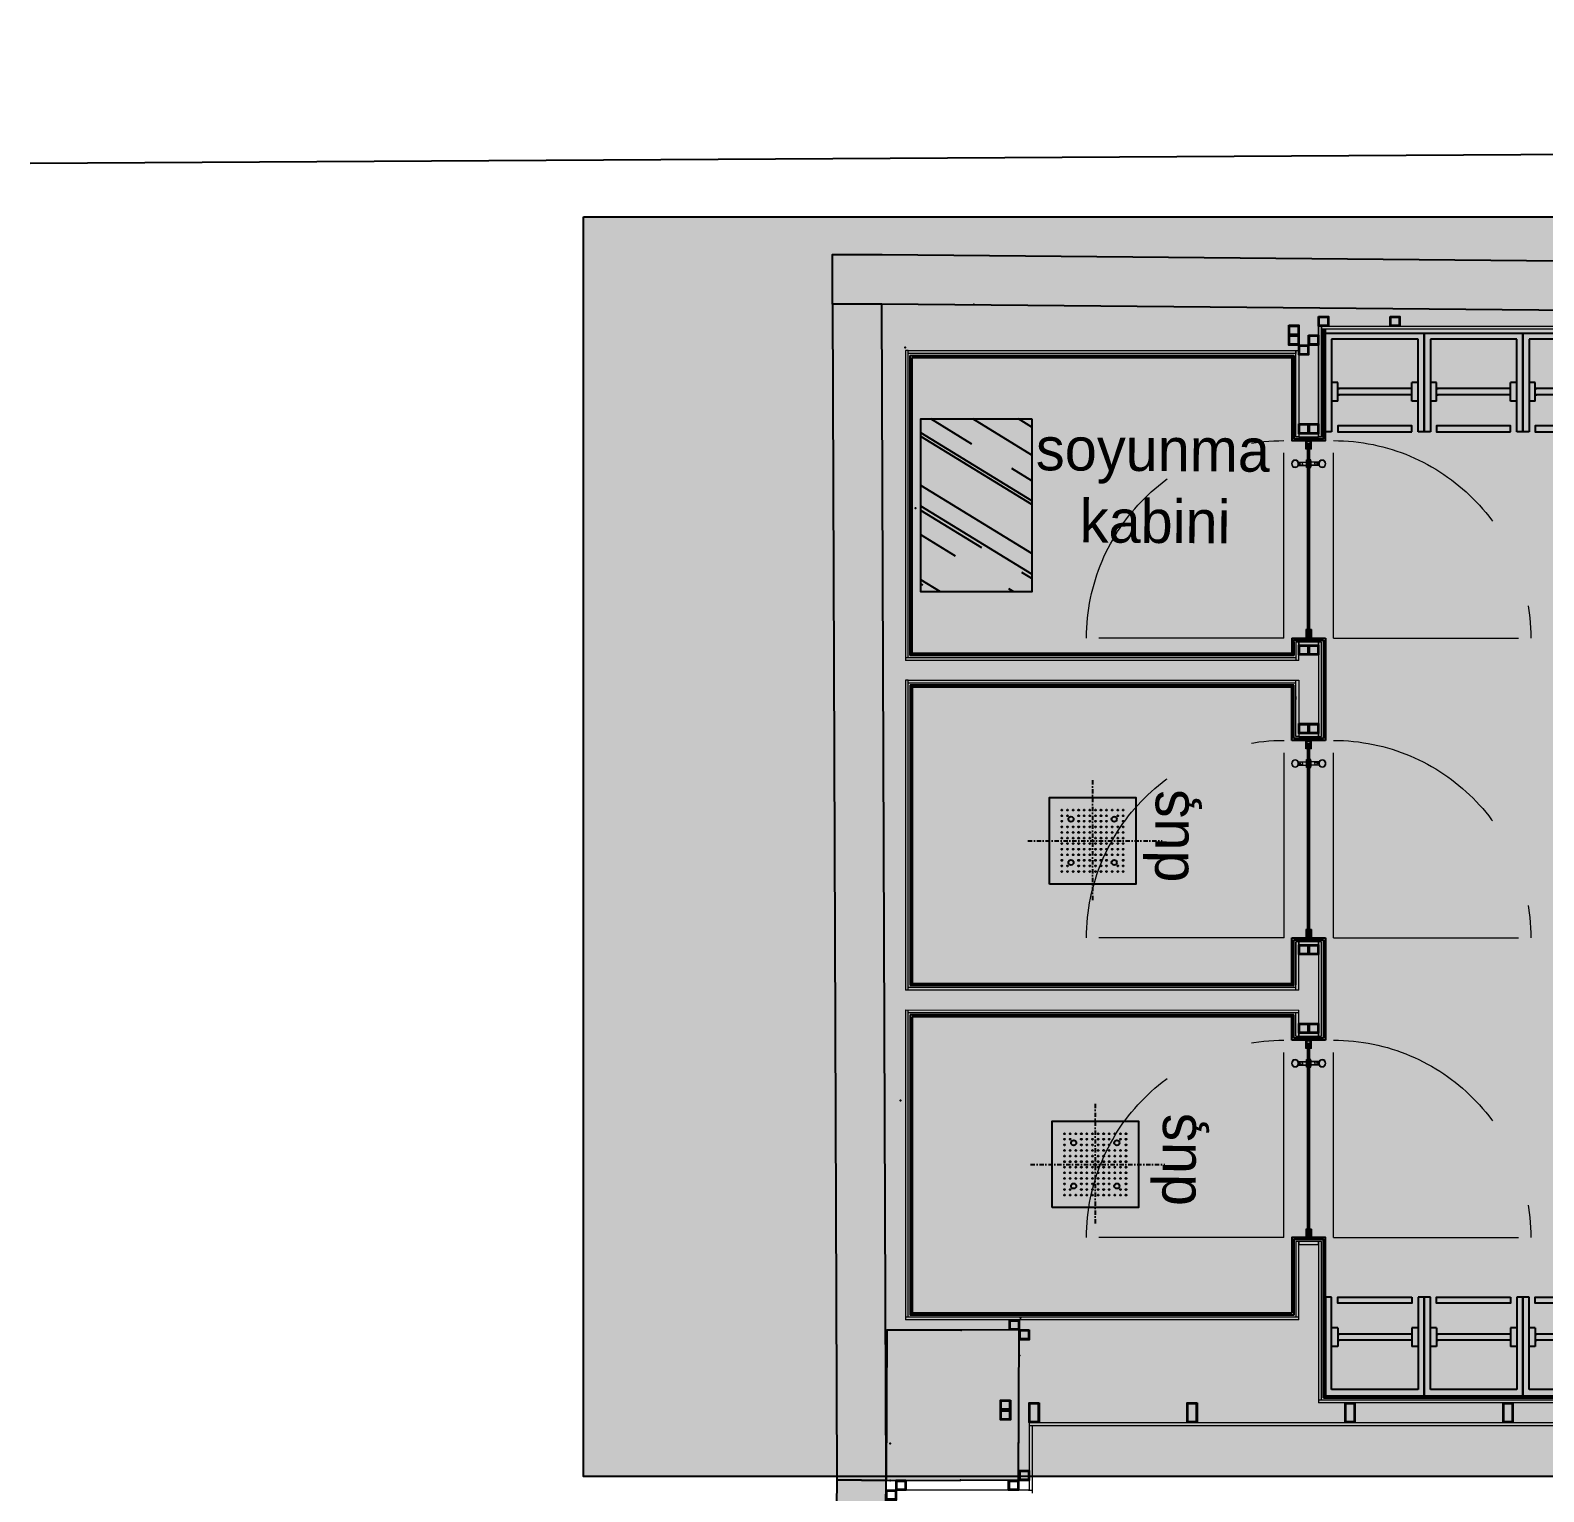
# Model space of a CAD drawing. Header units: millimetres. Extents: x 17474 to 44983, y -1049 to 14585.
# Drawn here: x 17474 to 18087, y 2191 to 2783 of the extents above; entities that cross this region are included whole.
import ezdxf

# ---------------------------------------------------------------- set-up
doc = ezdxf.new("R2010")
doc.units = ezdxf.units.MM
doc.linetypes.add('DASHED2', pattern=[0.375, 0.25, -0.125])
doc.linetypes.add('STRICHPUNKT', pattern=[1, 0.5, -0.25, 0, -0.25])
for name, color, linetype in [('DUVARIC', 254, 'Continuous'), ('INT-FF&E-FRN', 65, 'Continuous'), ('INT-HATCH-1', 254, 'Continuous'), ('INT-HATCH-5', 250, 'Continuous'), ('INT-PROFİL', 160, 'Continuous'), ('INT-VİTRİFİYE', 133, 'Continuous'), ('KOLON', 2, 'Continuous'), ('NOKTA', 7, 'Continuous'), ('TEFRIS-HAREKETLI_OGE', 54, 'Continuous'), ('TXT-YOO', 7, 'Continuous'), ('WALL CERAMIC-YOO', 30, 'Continuous')]:
    doc.layers.add(name, color=color, linetype=linetype)
for name, color, linetype, lineweight in [('INT--DASH', 251, 'Continuous', 13), ('INT-AQUAPANEL', 255, 'Continuous', 13), ('INT-DR-GLS', 4, 'Continuous', 0), ('INT-DR-HNDL', 252, 'Continuous', 9)]:
    doc.layers.add(name, color=color, linetype=linetype, lineweight=lineweight)
doc.layers.add('INT-ELE-1', color=7, linetype='Continuous', true_color=0x8f8f8f)
doc.styles.add('MEKAN', font='stylu.ttf', dxfattribs={"height": 13})
pattern_1 = [(44.669988, (-17068.903, -6479.164), (-3.5151114, 3.5558391), []), (44.669988, (-17065.373, -6479.1844), (-3.5151114, 3.5558391), [2.4, -1])]

# ---------------------------------------------------------------- blocks, each defined once
blk = doc.blocks.new('WEQEQWEQWE')
at = {"layer": 'TEFRIS-HAREKETLI_OGE'}
for p, q in [((40, 40), (0, 40)), ((0, 40), (0, 0)), ((2.5, 37.5), (40, 37.5)), ((2.5, 2.5, 0), (2.5, 37.5)), ((20, 35), (20, 37.5)), ((27.5, 35), (27.5, 37.5)), ((40, 37.5), (40, 40)), ((27.5, 35), (20, 35)), ((22.5, 35), (22.5, 34.37)), ((22.5, 25.62), (22.5, 35)), ((22.5, 29.68, 0), (22.5, 35, 0)), ((25, 35), (25, 34.37)), ((25, 26.04), (25, 35)), ((25, 29.68, 0), (25, 35, 0)), ((22.5, 22.79, 0), (22.5, 27.68, 0)), ((25, 22.65, 0), (25, 27.68, 0)), ((22.5, 5, 0), (22.5, 23.41, 0)), ((25, 5, 0), (25, 22.81, 0)), ((0, 0, 0), (40, 0, 0)), ((40, 2.5, 0), (2.5, 2.5, 0)), ((27.5, 5, 0), (20, 5, 0)), ((20, 2.5, 0), (20, 5, 0)), ((27.5, 2.5, 0), (27.5, 5, 0)), ((40, 0, 0), (40, 2.5, 0))]:
    blk.add_line(p, q, dxfattribs=at)
blk.add_lwpolyline([(40, 5), (37.5, 5), (37.5, 35), (40, 35)], close=True, dxfattribs=at)
blk = doc.blocks.new('tepe duşu gessi')
at = {"layer": 'INT-VİTRİFİYE', "color": 8, "linetype": 'STRICHPUNKT', "ltscale": 5}
for p, q in [((-7982.79, -15200.44), (-7982.79, -15278.08)), ((-7947.7, -15237.89), (-8018.05, -15237.89))]:
    blk.add_line(p, q, dxfattribs=at)
at = {"layer": 'INT-VİTRİFİYE'}
blk.add_lwpolyline([(-8007.79, -15212.89), (-7957.79, -15212.89), (-7957.79, -15262.89), (-8007.79, -15262.89)], close=True, dxfattribs=at)
for centre, radius in [((-8000.56, -15220.12), 0.3), ((-8000.56, -15223.36), 0.3), ((-7997.33, -15220.12), 0.3), ((-7997.33, -15223.36), 0.3), ((-7994.1, -15220.12), 0.3), ((-7990.87, -15220.12), 0.3), ((-7990.87, -15223.36), 0.3), ((-7987.64, -15220.12), 0.3), ((-7987.64, -15223.36), 0.3), ((-7984.41, -15220.12), 0.3), ((-7984.41, -15223.36), 0.3), ((-7981.18, -15220.12), 0.3), ((-7981.18, -15223.36), 0.3), ((-7977.95, -15220.12), 0.3), ((-7977.95, -15223.36), 0.3), ((-7974.71, -15220.12), 0.3), ((-7974.71, -15223.36), 0.3), ((-7971.48, -15220.12), 0.3), ((-7968.25, -15220.12), 0.3), ((-7968.25, -15223.36), 0.3), ((-7965.02, -15220.12), 0.3), ((-7965.02, -15223.36), 0.3), ((-8000.56, -15226.59), 0.3), ((-8000.56, -15229.82), 0.3), ((-7997.33, -15229.82), 0.3), ((-7995.29, -15225.39), 1.5), ((-7994.1, -15229.82), 0.3), ((-7990.87, -15226.59), 0.3), ((-7990.87, -15229.82), 0.3), ((-7987.64, -15226.59), 0.3), ((-7987.64, -15229.82), 0.3), ((-7984.41, -15226.59), 0.3), ((-7984.41, -15229.82), 0.3), ((-7981.18, -15226.59), 0.3), ((-7981.18, -15229.82), 0.3), ((-7977.95, -15226.59), 0.3), ((-7977.95, -15229.82), 0.3), ((-7974.71, -15226.59), 0.3), ((-7974.71, -15229.82), 0.3), ((-7970.29, -15225.39), 1.5), ((-7971.48, -15229.82), 0.3), ((-7968.25, -15229.82), 0.3), ((-7965.02, -15226.59), 0.3), ((-7965.02, -15229.82), 0.3), ((-8000.56, -15233.05), 0.3), ((-8000.56, -15236.28), 0.3), ((-8000.56, -15239.51), 0.3), ((-7997.33, -15233.05), 0.3), ((-7997.33, -15236.28), 0.3), ((-7997.33, -15239.51), 0.3), ((-7994.1, -15233.05), 0.3), ((-7994.1, -15236.28), 0.3), ((-7994.1, -15239.51), 0.3), ((-7990.87, -15233.05), 0.3), ((-7990.87, -15236.28), 0.3), ((-7990.87, -15239.51), 0.3), ((-7987.64, -15233.05), 0.3), ((-7987.64, -15236.28), 0.3), ((-7987.64, -15239.51), 0.3), ((-7984.41, -15233.05), 0.3), ((-7984.41, -15236.28), 0.3), ((-7984.41, -15239.51), 0.3), ((-7981.18, -15233.05), 0.3), ((-7981.18, -15236.28), 0.3), ((-7981.18, -15239.51), 0.3), ((-7977.95, -15233.05), 0.3), ((-7977.95, -15236.28), 0.3), ((-7977.95, -15239.51), 0.3), ((-7974.71, -15233.05), 0.3), ((-7974.71, -15236.28), 0.3), ((-7974.71, -15239.51), 0.3), ((-7971.48, -15233.05), 0.3), ((-7971.48, -15236.28), 0.3), ((-7971.48, -15239.51), 0.3), ((-7968.25, -15233.05), 0.3), ((-7968.25, -15236.28), 0.3), ((-7968.25, -15239.51), 0.3), ((-7965.02, -15233.05), 0.3), ((-7965.02, -15236.28), 0.3), ((-7965.02, -15239.51), 0.3), ((-8000.56, -15242.74), 0.3), ((-8000.56, -15245.97), 0.3), ((-8000.56, -15249.2), 0.3), ((-7997.33, -15242.74), 0.3), ((-7997.33, -15245.97), 0.3), ((-7995.29, -15250.39), 1.5), ((-7994.1, -15242.74), 0.3), ((-7994.1, -15245.97), 0.3), ((-7990.87, -15242.74), 0.3), ((-7990.87, -15245.97), 0.3), ((-7990.87, -15249.2), 0.3), ((-7987.64, -15242.74), 0.3), ((-7987.64, -15245.97), 0.3), ((-7987.64, -15249.2), 0.3), ((-7984.41, -15242.74), 0.3), ((-7984.41, -15245.97), 0.3), ((-7984.41, -15249.2), 0.3), ((-7981.18, -15242.74), 0.3), ((-7981.18, -15245.97), 0.3), ((-7981.18, -15249.2), 0.3), ((-7977.95, -15242.74), 0.3), ((-7977.95, -15245.97), 0.3), ((-7977.95, -15249.2), 0.3), ((-7974.71, -15242.74), 0.3), ((-7974.71, -15245.97), 0.3), ((-7974.71, -15249.2), 0.3), ((-7970.29, -15250.39), 1.5), ((-7971.48, -15242.74), 0.3), ((-7971.48, -15245.97), 0.3), ((-7968.25, -15242.74), 0.3), ((-7968.25, -15245.97), 0.3), ((-7965.02, -15242.74), 0.3), ((-7965.02, -15245.97), 0.3), ((-7965.02, -15249.2), 0.3), ((-8000.56, -15252.43), 0.3), ((-8000.56, -15255.66), 0.3), ((-7997.33, -15252.43), 0.3), ((-7997.33, -15255.66), 0.3), ((-7994.1, -15255.66), 0.3), ((-7990.87, -15252.43), 0.3), ((-7990.87, -15255.66), 0.3), ((-7987.64, -15252.43), 0.3), ((-7987.64, -15255.66), 0.3), ((-7984.41, -15252.43), 0.3), ((-7984.41, -15255.66), 0.3), ((-7981.18, -15252.43), 0.3), ((-7981.18, -15255.66), 0.3), ((-7977.95, -15252.43), 0.3), ((-7977.95, -15255.66), 0.3), ((-7974.71, -15252.43), 0.3), ((-7974.71, -15255.66), 0.3), ((-7971.48, -15255.66), 0.3), ((-7968.25, -15252.43), 0.3), ((-7968.25, -15255.66), 0.3), ((-7965.02, -15252.43), 0.3), ((-7965.02, -15255.66), 0.3)]:
    blk.add_circle(centre, radius, dxfattribs=at)
blk = doc.blocks.new('vida')
for p, q in [((-0.5, 0), (-0.3, 0.1)), ((-0.5, 0), (-0.5, 0)), ((0.3, 1.3), (-0.3, 1.3)), ((-0.3, 1.3), (-0.2, 1.3)), ((0.3, 1.2), (-0.3, 1.1)), ((-0.3, 1.1), (-0.2, 1.1)), ((-0.3, 0.9), (-0.2, 1)), ((0.3, 1), (-0.3, 0.9)), ((-0.3, 0.1), (-0.3, 0.5)), ((0.2, 3.3), (-0.2, 3.2)), ((0.2, 3.2), (-0.2, 3.1)), ((-0.2, 3.2), (-0.1, 3.2)), ((-0.2, 3.1), (-0.1, 3.1)), ((0.2, 3), (-0.2, 3)), ((-0.2, 3), (-0.1, 3)), ((0.2, 2.9), (-0.2, 2.9)), ((-0.2, 2.9), (-0.1, 2.9)), ((0.2, 2.8), (-0.2, 2.8)), ((-0.2, 2.8), (-0.1, 2.8)), ((0.2, 2.7), (-0.2, 2.7)), ((-0.2, 2.7), (-0.1, 2.7)), ((0.2, 2.6), (-0.2, 2.6)), ((-0.2, 2.6), (-0.1, 2.6)), ((-0.2, 2.5), (-0.1, 2.6)), ((0.2, 2.5), (-0.2, 2.4)), ((-0.2, 2.4), (-0.2, 2.5)), ((-0.2, 2.3), (-0.2, 2.5)), ((0.2, 2.4), (-0.2, 2.3)), ((0.2, 2.3), (-0.2, 2.2)), ((-0.2, 2.3), (-0.2, 2.3)), ((-0.2, 2.2), (-0.2, 2.3)), ((-0.2, 2.2), (-0.2, 2.2)), ((-0.2, 2.1), (-0.2, 2.2)), ((0.2, 2.1), (-0.2, 2.1)), ((-0.2, 2.1), (-0.2, 2.1)), ((-0.2, 2), (-0.2, 2.1)), ((0.2, 2), (-0.2, 2)), ((-0.2, 2), (-0.2, 2)), ((-0.2, 1.8), (-0.2, 2)), ((0.2, 1.9), (-0.2, 1.8)), ((-0.2, 1.8), (-0.2, 1.8)), ((-0.2, 1.7), (-0.2, 1.8)), ((0.2, 1.7), (-0.2, 1.7)), ((-0.2, 1.7), (-0.2, 1.7)), ((-0.2, 1.6), (-0.2, 1.7)), ((0.2, 1.6), (-0.2, 1.5)), ((-0.2, 1.5), (-0.2, 1.6)), ((-0.2, 1.4), (-0.2, 1.6)), ((0.2, 1.5), (-0.2, 1.4)), ((-0.2, 1.4), (-0.2, 1.4)), ((-0.2, 1.3), (-0.2, 1.4)), ((-0.2, 1.1), (-0.2, 1.3)), ((-0.2, 1), (-0.2, 1.1)), ((-0.1, 3.2), (-0.1, 3.6)), ((-0.1, 3.1), (-0.1, 3.2)), ((-0.1, 3), (-0.1, 3.1)), ((-0.1, 2.9), (-0.1, 3)), ((-0.1, 2.8), (-0.1, 2.9)), ((-0.1, 2.7), (-0.1, 2.8)), ((-0.1, 2.6), (-0.1, 2.7)), ((0, 0), (0, 2.6)), ((0.1, 3.3), (0.1, 3.6)), ((0.1, 3.2), (0.2, 3.3)), ((0.1, 3.1), (0.2, 3.2)), ((0.1, 3.1), (0.1, 3.2)), ((0.1, 3), (0.1, 3.1)), ((0.1, 3), (0.2, 3)), ((0.1, 2.9), (0.1, 3)), ((0.1, 2.9), (0.2, 2.9)), ((0.1, 2.8), (0.1, 2.9)), ((0.1, 2.8), (0.2, 2.8)), ((0.1, 2.7), (0.1, 2.8)), ((0.1, 2.7), (0.2, 2.7)), ((0.1, 2.6), (0.1, 2.7)), ((0.1, 2.6), (0.2, 2.6)), ((0.2, 2.5), (0.1, 2.6)), ((0.2, 2.5), (0.2, 2.5)), ((0.2, 2.4), (0.2, 2.5)), ((0.2, 2.4), (0.2, 2.4)), ((0.2, 2.3), (0.2, 2.4)), ((0.2, 2.2), (0.2, 2.3)), ((0.2, 2.1), (0.2, 2.2)), ((0.2, 2.1), (0.2, 2.1)), ((0.2, 2), (0.2, 2.1)), ((0.2, 2), (0.2, 2)), ((0.2, 1.9), (0.2, 2)), ((0.2, 1.9), (0.2, 1.9)), ((0.2, 1.7), (0.2, 1.9)), ((0.2, 1.7), (0.2, 1.7)), ((0.2, 1.6), (0.2, 1.7)), ((0.2, 1.6), (0.2, 1.6)), ((0.2, 1.5), (0.2, 1.6)), ((0.2, 1.4), (0.2, 1.5)), ((0.2, 1.3), (0.2, 1.4)), ((0.2, 1.3), (0.3, 1.3)), ((0.2, 1.2), (0.2, 1.3)), ((0.2, 1.2), (0.3, 1.2)), ((0.2, 1), (0.2, 1.2)), ((0.2, 1), (0.3, 1)), ((0.2, 0.8), (0.2, 1)), ((0.3, 0.5), (0.3, 0.1)), ((0.3, 0.1), (0.5, 0)), ((0.5, 0), (0.5, 0))]:
    blk.add_line(p, q)
for points in [[(-0.5, 0), (-0.5, 0), (-0.3, 0.1), (-0.2, 0.8)], [(0.5, 0), (0.5, 0), (0.3, 0.1), (0.2, 0.8), (0.3, 0.9), (-0.3, 0.8), (-0.2, 0.8), (-0.2, 1)], [(-0.3, 0), (-0.3, 0), (-0.1, 0.1), (-0.1, 0.5)], [(0, 0), (0, 0.1), (0, 0.1), (0, 0.1), (0, 0)], [(0.3, 0), (0.3, 0), (0.1, 0.1), (0.1, 0.5)]]:
    blk.add_lwpolyline(points)
for start, end in [(21.81436, 158.18564), (180, 180)]:
    blk.add_arc((0, 3.5), 0.0589, start, end)
blk = doc.blocks.new('sreww')
for p, q in [((25285.66, 8241.08), (25285.66, 8241.01)), ((25285.71, 8241.2), (25285.78, 8241.2)), ((25285.87, 8241.43), (25288.32, 8241.43)), ((25286.4, 8244.68), (25286.4, 8241.43)), ((25286.47, 8244.65), (25286.47, 8241.43)), ((25287.38, 8243.98), (25286.84, 8243.98)), ((25287.73, 8244.65), (25287.73, 8241.43)), ((25287.8, 8244.68), (25287.8, 8241.43)), ((25288.48, 8241.2), (25288.41, 8241.2)), ((25288.53, 8241.08), (25288.53, 8241.01)), ((25285.66, 8239.94), (25285.66, 8240.01)), ((25285.71, 8239.82), (25285.78, 8239.82)), ((25285.87, 8239.59), (25288.32, 8239.59)), ((25286.4, 8236.34), (25286.4, 8239.59)), ((25286.47, 8236.37), (25286.47, 8239.59)), ((25287.38, 8237.03), (25286.85, 8237.03)), ((25287.73, 8236.37), (25287.73, 8239.59)), ((25287.8, 8236.33), (25287.8, 8239.59)), ((25288.48, 8239.82), (25288.41, 8239.82)), ((25288.53, 8239.94), (25288.53, 8240.01))]:
    blk.add_line(p, q)
at = {"elevation": 0}
for points in [[(25288.53, 8241.08), (25288.67, 8241.08), (25288.67, 8241.43), (25288.32, 8241.43), (25288.32, 8241.36), (25287.1, 8241.36), (25285.87, 8241.36), (25285.87, 8241.43), (25285.52, 8241.43), (25285.52, 8241.08), (25285.66, 8241.08)], [(25288.6, 8241.08), (25288.6, 8241.36), (25288.39, 8241.36), (25288.39, 8241.29), (25287.1, 8241.29), (25285.8, 8241.29), (25285.8, 8241.36), (25285.59, 8241.36), (25285.59, 8241.08)], [(25285.73, 8241.18), (25285.66, 8241.18), (25285.66, 8241.01)], [(25285.77, 8241.18), (25287.1, 8241.18), (25288.43, 8241.18)], [(25287.1, 8243.04), (25286.54, 8243.04), (25286.54, 8244.62)], [(25287.1, 8243.04), (25287.66, 8243.04), (25287.66, 8244.62)], [(25288.46, 8241.18), (25288.53, 8241.18), (25288.53, 8241.01)], [(25288.53, 8239.94), (25288.67, 8239.94), (25288.67, 8239.59), (25288.32, 8239.59), (25288.32, 8239.66), (25287.1, 8239.66), (25285.87, 8239.66), (25285.87, 8239.59), (25285.52, 8239.59), (25285.52, 8239.94), (25285.66, 8239.94)], [(25288.6, 8239.94), (25288.6, 8239.66), (25288.39, 8239.66), (25288.39, 8239.73), (25287.1, 8239.73), (25285.8, 8239.73), (25285.8, 8239.66), (25285.59, 8239.66), (25285.59, 8239.94)], [(25285.73, 8239.83), (25285.66, 8239.83), (25285.66, 8240.01)], [(25285.77, 8239.83), (25287.1, 8239.83), (25288.43, 8239.83)], [(25287.1, 8237.98), (25286.54, 8237.98), (25286.54, 8236.4)], [(25287.1, 8237.98), (25287.66, 8237.98), (25287.66, 8236.4)], [(25288.46, 8239.83), (25288.53, 8239.83), (25288.53, 8240.01)]]:
    blk.add_lwpolyline(points, dxfattribs=at)
for centre, radius in [((25287.1, 8246.01), 1.5), ((25287.1, 8246.01), 1.3), ((25287.1, 8243.98, 0), 0.122), ((25287.1, 8235.01), 1.5), ((25287.1, 8235.01), 1.3), ((25287.1, 8237.03, 0), 0.122)]:
    blk.add_circle(centre, radius)
at = {"yscale": 0.0700000000069849, "zscale": 0.07}
for p, xscale, rotation in [((25285.75, 8241.2, 0), -0.07000000001934199, 179.9974273398798), ((25285.75, 8241.2, 0), -0.07000000001934199, 179.9974273398798), ((25288.44, 8239.82, 0), -0.0700000000091373, 0.0072157928156624), ((25288.44, 8239.82, 0), -0.0700000000091373, 0.0072157928156624)]:
    blk.add_blockref('vida', p, dxfattribs=dict(at, xscale=xscale, rotation=rotation))
at = {"extrusion": (2.5469e-12, -1.01e-12, -1), "xscale": -0.07000000001934199, "yscale": 0.0700000000069849, "zscale": -0.07000000001934199, "rotation": 180.00257266012}
blk.add_blockref('vida', (-25288.44, 8241.2, 0), dxfattribs=at)
at = {"extrusion": (2.6301e-12, -1.1019e-12, -1), "xscale": -0.07000000001934199, "yscale": 0.0700000000069849, "zscale": -0.07000000001934199, "rotation": 180.00257266012}
blk.add_blockref('vida', (-25288.44, 8241.2, 0), dxfattribs=at)
at = {"extrusion": (2.5469e-12, -1.0184e-12, -1), "xscale": -0.0700000000091373, "yscale": 0.0700000000069849, "zscale": -0.0700000000091373, "rotation": 359.9927842071843}
blk.add_blockref('vida', (-25285.75, 8239.82, 0), dxfattribs=at)
at = {"extrusion": (2.6301e-12, -1.1103e-12, -1), "xscale": -0.0700000000091373, "yscale": 0.0700000000069849, "zscale": -0.0700000000091373, "rotation": 359.9927842071843}
blk.add_blockref('vida', (-25285.75, 8239.82, 0), dxfattribs=at)
blk = doc.blocks.new('yuk')
at = {"layer": 'INT-DR-HNDL'}
for p, q in [((28920.37, 11212.76), (28920.97, 11212.76)), ((28920.37, 11212.76), (28920.37, 11209.35)), ((28920.37, 11209.35), (28922.77, 11209.35)), ((28920.97, 11212.76), (28920.97, 11209.69)), ((28922.17, 11209.69), (28920.97, 11209.69)), ((28922.17, 11212.76), (28922.77, 11212.76)), ((28922.17, 11212.76), (28922.17, 11209.69)), ((28922.77, 11212.76), (28922.77, 11209.35))]:
    blk.add_line(p, q, dxfattribs=at)
blk = doc.blocks.new('dkpı1')
at = {"layer": 'INT--DASH', "linetype": 'DASHED2', "ltscale": 300}
for p, q in [((56.57, 76.57, 0), (56.57, 156.57, 0)), ((56.57, 76.57, 0), (-23.44, 76.57, 0)), ((56.57, 76.57, 0), (-23.44, 76.57, 0)), ((56.57, 76.57, 0), (-23.44, 76.57, 0)), ((56.57, 56.57, 0), (-23.43, 56.57)), ((56.57, 56.57), (56.57, -23.43))]:
    blk.add_line(p, q, dxfattribs=at)
at = {"layer": 'INT--DASH', "linetype": 'DASHED2', "ltscale": 150}
for p, q in [((56.03, 67.07, 0), (56.03, 66.07, 0)), ((56.03, 66.07, 0), (56.03, 67.07, 0))]:
    blk.add_line(p, q, dxfattribs=at)
at = {"layer": 'INT--DASH', "linetype": 'DASHED2', "ltscale": 300}
for centre, start, end in [((56.57, 76.57, 0), 89.99999, 179.99992), ((56.57, 56.57), 180.00008, 270.00001)]:
    blk.add_arc(centre, 80, start, end, dxfattribs=at)
at = {"layer": 'INT-DR-GLS'}
for p, q in [((56.03, 67.07, 0), (-22.41, 67.07, 0)), ((56.03, 66.57, 0), (-22.41, 66.57, 0)), ((56.03, 66.07, 0), (-22.41, 66.07, 0))]:
    blk.add_line(p, q, dxfattribs=at)
at = {"layer": 'INT--DASH', "linetype": 'DASHED2', "ltscale": 150, "xscale": -1, "rotation": 270}
blk.add_blockref('yuk', (-11232.79, -28855, 0), dxfattribs=at)
at = {"layer": 'INT--DASH', "linetype": 'DASHED2', "ltscale": 150}
blk.add_blockref('sreww', (-25301.17, -8173.94, 0), dxfattribs=at)
at = {"layer": 'INT--DASH', "linetype": 'DASHED2', "ltscale": 150, "rotation": 90}
blk.add_blockref('yuk', (11265.92, -28855, 0), dxfattribs=at)
blk = doc.blocks.new('profil')
at = {"layer": 'INT-PROFİL'}
for points in [[(3524.77, 6983.36), (3528.77, 6983.36), (3528.77, 6979.36), (3524.77, 6979.36)], [(3525.07, 6983.06), (3528.47, 6983.06), (3528.47, 6979.66), (3525.07, 6979.66)]]:
    blk.add_lwpolyline(points, close=True, dxfattribs=at)
blk = doc.blocks.new('40 80 kutu profil')
at = {"layer": 'INT-PROFİL'}
for points in [[(34973.69, 7687.07), (34973.69, 7679.07), (34969.69, 7679.07), (34969.69, 7687.07)], [(34973.39, 7686.77), (34973.39, 7679.37), (34969.99, 7679.37), (34969.99, 7686.77)]]:
    blk.add_lwpolyline(points, close=True, dxfattribs=at)

msp = doc.modelspace()

# ---------------------------------------------------------------- hatches: boundary and pattern name
at = {"layer": 'DUVARIC'}
h = msp.add_hatch(color=256, dxfattribs=at)
h.dxf.hatch_style = 1
h.set_gradient(color1=(138, 178, 188), tint=1)
h.paths.add_polyline_path([(17698.05, 2707.94), (19791.73, 2707.94), (19791.73, 2197.43), (17698.05, 2197.43)])
h = msp.add_hatch(dxfattribs=at)
h.set_pattern_fill('JIS_STN_2.5', color=256, scale=2, angle=-0.33001)
h.set_pattern_definition(pattern_1)
h.paths.add_polyline_path([(18572.99, 2665.6), (17818.91, 2672.56), (17798.91, 2672.49), (17798.91, 2692.56), (17819.1, 2692.56), (18573.17, 2685.6)])
h = msp.add_hatch(dxfattribs=at)
h.set_pattern_fill('JIS_STN_2.5', color=256, scale=2, angle=-0.33001)
h.set_pattern_definition(pattern_1)
edge = h.paths.add_edge_path()
edge.add_line((17798.91, 2672.49), (17800.69, 2196.15))
edge.add_line((17800.69, 2196.15), (17820.69, 2195.9))
edge.add_line((17820.69, 2195.9), (17818.91, 2672.56))
edge.add_line((17818.91, 2672.56), (17798.91, 2672.48))
h = msp.add_hatch(dxfattribs=at)
h.set_pattern_fill('JIS_STN_2.5', color=256, scale=2, angle=-0.33001)
h.set_pattern_definition(pattern_1)
h.paths.add_polyline_path([(17800.69, 2196.15), (17789.21, 1270.83), (17809.12, 1270.42), (17820.69, 2195.9)])
at = {"layer": 'INT-ELE-1', "extrusion": (-1.06152e-09, 1.25831e-12, 1)}
h = msp.add_hatch(color=33, dxfattribs=at)
h.set_gradient(color1=(185, 157, 121), color2=(199, 177, 148), rotation=90, one_color=1, tint=0.68, name='HEMISPHERICAL')
h.paths.add_polyline_path([(17834.73, 2555.89), (17834.73, 2625.89), (17879.73, 2625.89), (17879.73, 2555.89)])
at = {"layer": 'INT-HATCH-5', "extrusion": (-1.06152e-09, 1.25831e-12, 1)}
h = msp.add_hatch(dxfattribs=at)
h.set_pattern_fill('AR-RROOF', color=256, angle=-211.48514, style=0)
h.set_pattern_definition([(148.51486, (-8617.645, 24033.338), (-60.91895, 7.52436), [381, -50.8, 127, -25.4]), (148.51486, (-8653.087, 24040.15), (4.016926, -42.074313), [76.2, -8.382, 152.4, -19.05]), (148.51486, (-8639.751, 24021.56), (-121.522725, 54.469863), [203.2, -35.56, 101.6, -25.4])])
h.paths.add_polyline_path([(17834.73, 2555.98), (17834.73, 2625.98), (17879.73, 2625.98), (17879.73, 2555.98)])
at = {"layer": 'KOLON'}
h = msp.add_hatch(color=250, dxfattribs=at)
h.dxf.hatch_style = 1
h.set_gradient(color1=(51, 51, 51), color2=(91, 91, 91), tint=1)
h.paths.add_polyline_path([(17874.59, 2256.9), (17851.09, 2256.8), (17820.99, 2256.7), (17820.69, 2195.9), (17850.79, 2196), (17874.29, 2196.1)])

# ---------------------------------------------------------------- linework, layer by layer
at = {"color": 252, "true_color": 0x969696}
msp.add_line((17473.91, 2729.65), (26667.51, 2783.48), dxfattribs=at)
at = {"layer": 'DUVARIC'}
msp.add_lwpolyline([(18572.99, 2665.6), (17818.91, 2672.56), (17798.91, 2672.49), (17798.91, 2692.56), (17819.1, 2692.56), (18573.17, 2685.6)], close=True, dxfattribs=at)
for points in [[(17798.91, 2672.49), (17800.69, 2196.15), (17820.69, 2195.9), (17818.91, 2672.56), (17798.91, 2672.48)], [(17800.69, 2196.15), (17789.21, 1270.83), (17809.12, 1270.42), (17820.69, 2195.9), (17800.69, 2196.15)]]:
    msp.add_lwpolyline(points, dxfattribs=at)
at = {"layer": 'INT-AQUAPANEL', "ltscale": 0.1}
for p, q in [((17995.82, 2663.56), (18360.33, 2663.56)), ((17995.83, 2618.79), (17995.83, 2663.56)), ((17995.83, 2663.56), (17995.83, 2618.8)), ((17997.03, 2663.56), (17997.03, 2618.79)), ((17997.03, 2618.8), (17997.03, 2663.56)), ((18360.33, 2662.36), (17997.03, 2662.36)), ((17995.82, 2658.73), (17995.82, 2659.93)), ((17829.63, 2653.7, 0.23), (17987.83, 2653.7, 0.23)), ((17829.63, 2652.5, 0.23), (17829.63, 2653.7, 0.23)), ((17986.63, 2652.5, 0.23), (17829.63, 2652.5, 0.23)), ((17986.63, 2618.8, 0.23), (17986.63, 2653.7, 0.23)), ((17986.63, 2653.7, 0.23), (17986.63, 2652.5, 0.23)), ((17987.83, 2653.7, 0.23), (17987.83, 2618.8, 0.23)), ((17829.63, 2634.52, -0.23), (17829.63, 2635.72, -0.23)), ((17987.83, 2618.8, 0.23), (17986.63, 2618.8, 0.23)), ((17997.03, 2618.79), (17995.83, 2618.79)), ((17987.83, 2535.6, 0.23), (17986.63, 2535.6, 0.23)), ((17986.63, 2535.6, 0.23), (17986.64, 2528.1, 0.23)), ((17987.84, 2528.1, -0.23), (17987.83, 2535.6, 0.23)), ((17828.43, 2529.3, 0.23), (17986.64, 2529.3, 0.23)), ((17987.84, 2528.1, -0.23), (17828.43, 2528.1, 0.23)), ((17829.63, 2520.1), (17828.43, 2520.1)), ((17828.43, 2520.1), (17828.43, 2394.5)), ((17829.63, 2520.1, -0.23), (17987.83, 2520.1, -0.23)), ((17829.63, 2394.5), (17829.63, 2520.1)), ((17986.63, 2497.35, 0), (17986.63, 2520.1, 0)), ((17987.83, 2520.1, 0), (17987.83, 2497.35, 0)), ((17986.64, 2518.9, -0.23), (17829.63, 2518.9, -0.23)), ((17829.63, 2510.1), (17829.63, 2511.3)), ((17829.63, 2510.1, -0.23), (17829.63, 2511.3, -0.23)), ((17986.64, 2513.53, -0.23), (17986.64, 2512.33, -0.23)), ((17987.83, 2497.35, 0), (17986.63, 2497.35, 0)), ((17986.63, 2394.49, 0), (17986.64, 2414.15, 0)), ((17987.84, 2414.15, 0), (17986.64, 2414.15, 0)), ((17986.64, 2414.15, 0), (17986.64, 2396.73, 0)), ((17987.83, 2394.48, 0), (17987.84, 2414.15, 0)), ((17986.64, 2397.93, -0.23), (17986.64, 2396.73, -0.23)), ((17987.83, 2394.48, 0), (17828.43, 2394.5, -0.23)), ((17829.63, 2395.7, -0.23), (17986.64, 2395.7, -0.23)), ((17829.63, 2394.5, -0.23), (17829.63, 2395.7, -0.23)), ((17828.43, 2386.5, -0.23), (17987.83, 2386.49, 0)), ((17828.43, 2386.5), (17828.43, 2383.9)), ((17829.63, 2385.3, -0.23), (17829.63, 2386.5, -0.23)), ((17829.63, 2383.9), (17829.63, 2386.5)), ((17987.83, 2385.3, -0.23), (17829.63, 2385.3, -0.23)), ((17986.63, 2375.88, 0), (17986.63, 2385.3, 0)), ((17987.83, 2375.88, 0), (17987.83, 2386.49, 0)), ((17828.43, 2383.9), (17828.43, 2260.9)), ((17829.63, 2262.1), (17829.63, 2383.9)), ((17829.63, 2374.7), (17829.63, 2375.9)), ((17986.63, 2375.88, 0), (17995.84, 2375.88, 0)), ((17995.84, 2377.08, 0), (17987.83, 2377.08, 0)), ((17987.83, 2377.08, 0), (17987.83, 2375.88, 0)), ((17995.84, 2375.88, 0), (17995.84, 2377.08, 0)), ((17987.83, 2260.9, 0.23), (17987.83, 2292.68, 0.23)), ((17987.83, 2292.68, 0.23), (17987.83, 2291.48, 0.23)), ((17987.83, 2291.48, 0.23), (17995.83, 2291.48, 0.23)), ((17995.83, 2292.68, 0.23), (17995.83, 2227.38, -0.23)), ((17995.83, 2291.48, 0.23), (17995.83, 2292.68, 0.23)), ((17995.83, 2228.58), (18359.14, 2228.58)), ((18360.34, 2227.38), (17995.83, 2227.38)), ((17874.29, 2200.01, -0.23), (17874.29, 2201.21, -0.23)), ((17878.29, 2191.89), (17879.81, 2191.89))]:
    msp.add_line(p, q, dxfattribs=at)
at = {"layer": 'INT-AQUAPANEL'}
for p, q in [((17987.83, 2262.1, 0.23), (17828.43, 2262.1, 0.23)), ((17987.83, 2260.9, 0.23), (17828.43, 2260.9, 0.23)), ((17878.6, 2219.38, -0.25), (18471.99, 2219.38, 0)), ((17878.6, 2219.38), (17878.61, 2191.91)), ((17878.6, 2218.18, -0.25), (18470.79, 2218.18)), ((17879.8, 2218.18), (17879.81, 2190.69)), ((17824.68, 2192), (17824.67, 1308.39)), ((17878.29, 2191.91), (17824.68, 2191.89))]:
    msp.add_line(p, q, dxfattribs=at)
at = {"layer": 'INT-AQUAPANEL', "ltscale": 0.1}
for points in [[(17829.63, 2529.3), (17829.63, 2653.7), (17828.43, 2653.7), (17828.43, 2528.1)], [(17995.83, 2535.6), (17995.83, 2497.35)]]:
    msp.add_lwpolyline(points, dxfattribs=at)
for points in [[(17987.83, 2618.79), (17995.83, 2618.79), (17995.83, 2619.99), (17987.83, 2619.99)], [(17987.83, 2534.39), (17995.83, 2534.39), (17995.83, 2535.6), (17987.83, 2535.6)], [(17997.03, 2497.35), (17997.03, 2535.6), (17995.83, 2535.6), (17995.83, 2497.35)]]:
    msp.add_lwpolyline(points, close=True, dxfattribs=at)
at = {"layer": 'INT-AQUAPANEL', "ltscale": 0.1, "elevation": -0.23}
for points in [[(17987.83, 2497.35), (17995.83, 2497.35), (17995.83, 2498.55), (17987.83, 2498.55)], [(17987.84, 2412.94), (17995.84, 2412.94), (17995.84, 2414.14), (17987.84, 2414.14)], [(17997.03, 2375.88), (17997.04, 2414.15), (17995.84, 2414.15), (17995.83, 2375.88)]]:
    msp.add_lwpolyline(points, close=True, dxfattribs=at)
at = {"layer": 'INT-AQUAPANEL', "ltscale": 0.1}
for points, elevation in [([(17986.64, 2414.15), (17986.64, 2396.73)], 0), ([(17995.84, 2414.15), (17995.83, 2375.88)], -0.23), ([(17986.63, 2292.68), (17986.63, 2262.1)], -0.23), ([(17995.83, 2292.68), (17987.83, 2292.68), (17986.63, 2292.68), (17986.63, 2262.1)], -0.23), ([(17997.03, 2228.58), (17997.03, 2292.68), (17995.83, 2292.68)], -0.23)]:
    msp.add_lwpolyline(points, dxfattribs=dict(at, elevation=elevation))
at = {"layer": 'INT-ELE-1', "color": 6}
msp.add_lwpolyline([(17879.73, 2625.98), (17879.73, 2555.98), (17834.73, 2555.98), (17834.73, 2625.98), (17879.73, 2625.98)], dxfattribs=at)
at = {"layer": 'INT-HATCH-1', "color": 6}
msp.add_lwpolyline([(17698.05, 2707.94), (19791.73, 2707.94), (19791.73, 2197.43), (17698.05, 2197.43)], close=True, dxfattribs=at)
at = {"layer": 'KOLON'}
msp.add_lwpolyline([(17874.59, 2256.9), (17851.09, 2256.8), (17820.99, 2256.7), (17820.69, 2195.9), (17850.79, 2196), (17874.29, 2196.1)], close=True, dxfattribs=at)
at = {"layer": 'NOKTA', "color": 3}
for p in [(17856.13, 2672.34), (17828.33, 2654.91), (17832.53, 2589.78), (17826.43, 2349.89), (17851.09, 2256.8), (17874.59, 2256.9), (17820.69, 2195.9), (17822.29, 2195.8), (17850.79, 2196), (17874.29, 2196.1)]:
    msp.add_point(p, dxfattribs=at)
at = {"layer": 'NOKTA'}
for p in [(17875.09, 2261.8), (17874.69, 2246.5), (17820.69, 2210.9), (17822.29, 2210.8), (17874.29, 2211.1)]:
    msp.add_point(p, dxfattribs=at)
at = {"layer": 'WALL CERAMIC-YOO'}
for p, q in [((17830.43, 2530.1, 0.23), (17830.43, 2651.7, 0.23)), ((17830.43, 2651.7, 0.23), (17985.83, 2651.7, 0.23)), ((17831.23, 2530.1, 0.23), (17831.23, 2650.9, 0.23)), ((17831.23, 2650.9, 0.23), (17985.03, 2650.9, 0.23)), ((17985.03, 2651.7, 0.23), (17985.03, 2618.8, 0.23)), ((17985.83, 2651.7, 0.23), (17985.83, 2618.8, 0.23)), ((17985.03, 2537.2, 0.23), (17985.03, 2530.1, 0.23)), ((17985.03, 2537.2, 0.23), (17998.63, 2537.2, 0.23)), ((17985.83, 2535.6, 0.23), (17985.83, 2530.1, 0.23)), ((17986.63, 2536.4, 0.23), (17997.83, 2536.4, 0.23)), ((17997.83, 2536.4, 0.23), (17997.83, 2496.54, 0.23)), ((17998.63, 2537.2, 0.23), (17998.63, 2495.74, 0.23)), ((17985.03, 2530.9, 0.23), (17830.43, 2530.9, 0.23)), ((17985.83, 2530.1, 0.23), (17830.43, 2530.1, 0.23)), ((17985.83, 2518.1, 0.23), (17830.43, 2518.1, 0.23)), ((17830.43, 2518.1, 0.23), (17830.43, 2396.5, 0.23)), ((17831.23, 2518.1, 0.23), (17831.23, 2396.5, 0.23)), ((17985.03, 2517.3, 0.23), (17831.23, 2517.3, 0.23)), ((17985.03, 2495.76, 0.23), (17985.03, 2518.1, 0.23)), ((17985.83, 2496.56, 0.23), (17985.83, 2518.1, 0.23)), ((17998.63, 2495.74, 0.23), (17985.03, 2495.76, 0.23)), ((17997.83, 2496.54, 0.23), (17985.83, 2496.56, 0.23)), ((17985.03, 2396.48, 0.23), (17985.03, 2415.75, 0.23)), ((17985.03, 2415.75, 0.23), (17998.64, 2415.75, 0.23)), ((17985.83, 2396.48, 0.23), (17985.83, 2414.95, 0.23)), ((17985.83, 2414.95, 0.23), (17997.84, 2414.95, 0.23)), ((17997.84, 2414.95, 0.23), (17997.84, 2375.08, 0.23)), ((17998.64, 2415.75, 0.23), (17998.64, 2374.28, 0.23)), ((17830.43, 2396.5, 0.23), (17985.83, 2396.48, 0.23)), ((17831.23, 2397.3, 0.23), (17985.03, 2397.28, 0.23)), ((17985.84, 2384.5, 0.23), (17830.43, 2384.5, 0.23)), ((17830.43, 2384.5, 0.23), (17830.43, 2262.9, 0.23)), ((17985.04, 2383.7, 0.23), (17831.23, 2383.7, 0.23)), ((17831.23, 2383.7, 0.23), (17831.23, 2262.9, 0.23)), ((17985.03, 2374.28, 0.23), (17985.04, 2384.5, 0.23)), ((17985.83, 2375.08, 0.23), (17985.84, 2384.5, 0.23)), ((17998.64, 2374.28, 0.23), (17985.03, 2374.28, 0.23)), ((17997.84, 2375.08, 0.23), (17985.83, 2375.08, 0.23)), ((17985.83, 2262.9, 0.23), (17830.43, 2262.9, 0.23)), ((17985.04, 2263.7, 0.23), (17831.23, 2263.7, 0.23))]:
    msp.add_line(p, q, dxfattribs=at)
at = {"layer": 'WALL CERAMIC-YOO', "ltscale": 0.1}
for p, q in [((17997.83, 2230.18), (18358.33, 2230.18)), ((17997.83, 2229.38), (18358.33, 2229.38))]:
    msp.add_line(p, q, dxfattribs=at)
at = {"layer": 'WALL CERAMIC-YOO', "elevation": 0.23}
for points in [[(17985.03, 2618.8), (17985.03, 2617.2), (17997.03, 2617.2), (17998.63, 2617.2), (17998.63, 2662.36)], [(17985.83, 2618.8), (17985.83, 2618), (17997.03, 2618), (17997.83, 2618), (17997.83, 2662.36)], [(17985.83, 2535.6), (17985.83, 2536.4), (17997.03, 2536.4), (17997.83, 2536.4)]]:
    msp.add_lwpolyline(points, dxfattribs=at)
at = {"layer": 'WALL CERAMIC-YOO', "ltscale": 0.1, "elevation": -0.23}
for points in [[(17995.83, 2294.28), (17987.83, 2294.28), (17985.03, 2294.28), (17985.03, 2263.7)], [(17995.83, 2293.48), (17987.83, 2293.48), (17985.83, 2293.48), (17985.83, 2262.9)], [(17998.63, 2230.18), (17998.63, 2294.28), (17995.83, 2294.28)], [(17997.83, 2229.38), (17997.83, 2293.48), (17995.83, 2293.48)]]:
    msp.add_lwpolyline(points, dxfattribs=at)

# ---------------------------------------------------------------- block references
at = {"xscale": -1, "rotation": 90}
for p in [(18058.4, 2593.77, 0.23), (18058.41, 2472.31, 0.23), (18058.4, 2350.84, 0.23)]:
    msp.add_blockref('dkpı1', p, dxfattribs=at)
at = {"layer": 'INT-AQUAPANEL'}
for p in [(-17091.09, -5459.7), (-17027.09, -5459.7), (-16963.09, -5459.7), (-16899.09, -5459.7)]:
    msp.add_blockref('40 80 kutu profil', p, dxfattribs=at)
at = {"layer": 'INT-FF&E-FRN', "xscale": 0.7, "yscale": 0.7, "zscale": 0.7, "rotation": 90}
for p in [(7237.77, 8043, -0.23), (7238.86, 7911.88, -0.23)]:
    msp.add_blockref('tepe duşu gessi', p, dxfattribs=at)
at = {"layer": 'INT-PROFİL'}
for p in [(14471.07, -4315.8), (14500.05, -4315.83), (14459.06, -4319.43, 0.45), (14459.06, -4323.43, 0.23), (14463.06, -4327.43, 0.23), (14467.04, -4323.43), (14463.06, -4359.37), (14467.06, -4359.37), (14463.06, -4448.97), (14467.06, -4448.97), (14463.06, -4480.82, -0.23), (14467.06, -4480.82, -0.23), (14463.06, -4570.42, -0.23), (14467.06, -4570.42, -0.23), (14463.06, -4602.28, 0), (14467.06, -4602.28, 0)]:
    msp.add_blockref('profil', p, dxfattribs=at)
at = {"layer": 'INT-PROFİL', "rotation": 270}
for p in [(10891.23, 5785.68), (10891.23, 5785.68), (10895.23, 5781.67), (10895.23, 5781.67), (10887.61, 5753.19), (10887.61, 5749.19), (10845.32, 5720.7), (10890.93, 5720.68), (10895.23, 5724.67), (10841.32, 5716.7)]:
    msp.add_blockref('profil', p, dxfattribs=at)
at = {"layer": 'TEFRIS-HAREKETLI_OGE', "extrusion": (0, 0, -1), "zscale": -1, "rotation": 270}
for p in [(-18038.63, 2660.76, -0.23), (-18078.63, 2660.76, -0.23), (-18118.63, 2660.76, -0.23)]:
    msp.add_blockref('WEQEQWEQWE', p, dxfattribs=at)
at = {"layer": 'TEFRIS-HAREKETLI_OGE', "extrusion": (0, 0, -1), "xscale": -1, "zscale": -1, "rotation": 270}
for p in [(-18038.63, 2230.18, 0.23), (-18078.63, 2230.18, 0.23), (-18118.63, 2230.18, 0.23)]:
    msp.add_blockref('WEQEQWEQWE', p, dxfattribs=at)

# ---------------------------------------------------------------- texts
at = {"layer": 'TXT-YOO', "char_height": 17.472, "attachment_point": 1, "style": 'MEKAN'}
for s, insert, width, rotation in [('\\pi-12.91273;soyunma \\P\\pi5.02612;kabini \\P\\pi29.2132; \\P\\pi20.54116;   ', (17894.31, 2622.59), 67.0985, 359.61968), ('\\pi372.73093;duş \\P\\pi387.52968; \\P\\pi378.85764;   ', (17923.07, 2065.53, -0.23), 783.7314, 89.61968), ('\\pi372.73093;duş \\P\\pi387.52968; \\P\\pi378.85764;   ', (17926.01, 1934.42, -0.23), 783.7314, 89.61968)]:
    msp.add_mtext(s, dxfattribs=dict(at, insert=insert, width=width, rotation=rotation))

doc.saveas('drawing.dxf')
